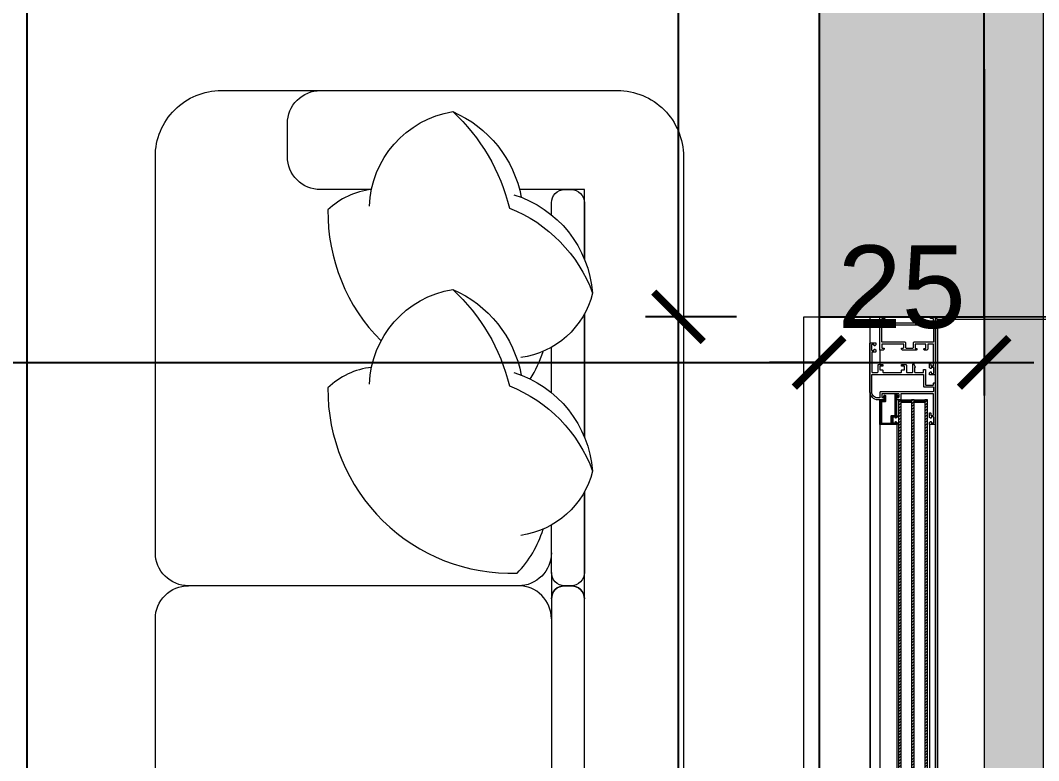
# Model space of a CAD drawing. Header units: centimetres. Extents: x 111832 to 117233, y -55119 to -48329.
# Drawn here: x 114573.4 to 114727.6, y -51414.6 to -51302.5 of the extents above; entities that cross this region are included whole.
import ezdxf

# ---------------------------------------------------------------- set-up
doc = ezdxf.new("R2010")
doc.units = ezdxf.units.CM
doc.header["$LTSCALE"] = 50
doc.header["$MEASUREMENT"] = 0
doc.linetypes.add('CONTINU', pattern=[0])
doc.layers.get('0').update_dxf_attribs({"color": 8})
for name, color, linetype in [('BETON COUPE', 3, 'CONTINU'), ('BETON TRAME', 252, 'Continuous'), ('COTE 50ème', 1, 'Continuous')]:
    doc.layers.add(name, color=color, linetype=linetype)
for name, color, linetype, lineweight in [('CONSOLE ISOL.', 214, 'Continuous', 15), ('ISOLATION', 252, 'Continuous', 0), ('mobilimi', 8, 'Continuous', 9), ('WINDOWS', 21, 'Continuous', 5)]:
    doc.layers.add(name, color=color, linetype=linetype, lineweight=lineweight)
doc.layers.add('FMULT', color=150, linetype='Continuous', plot=False)
doc.styles.add('RS_TXT_50', font='arial.ttf', dxfattribs={"height": 12.5})
doc.dimstyles.new('RS_50CM_LINEAIRE', dxfattribs={"dimscale": 5, "dimtxt": 12.5, "dimasz": 1.5, "dimexe": 1, "dimexo": 2.5, "dimgap": 1, "dimtad": 1, "dimdec": 1, "dimrnd": 0.5, "dimdsep": 46, "dimtxsty": 'RS_TXT_50', "dimblk1": 'ARCHTICK', "dimblk2": 'ARCHTICK', "dimsah": 1, "dimcen": 2.5, "dimdle": 1, "dimclrt": 4, "dimadec": 0, "dimazin": 2, "dimtfac": 1, "dimtdec": 1, "dimtix": 1, "dimtmove": 2, "dimatfit": 3, "dimfxl": 1, "dimtolj": 1, "dimtzin": 0, "dimarcsym": 0})

# ---------------------------------------------------------------- blocks, each defined once
blk = doc.blocks.new('DRITARE POS 2')
at = {"layer": 'WINDOWS', "transparency": 33554559}
h = blk.add_hatch(dxfattribs=at)
h.set_pattern_fill('ANSI31', color=256, angle=450)
h.set_pattern_definition([(135, (-46708.71279, -43842.46996), (-0.08838834765, -0.08838834765), [])])
h.paths.add_polyline_path([(-1.74, -12.58), (-1.74, -12.64), (-2.09, -12.64, -0.414214), (-2.15, -12.58), (-2.15, -12.21, -0.247394), (-2.13, -12.16, 1.657435), (-2.37, -12.03), (-2.37, -12.77, 0.414214), (-2.28, -12.86), (-1.81, -12.86, -0.414214), (-1.72, -12.95), (-1.72, -16, -0.414214), (-1.81, -16.09), (-3.16, -16.09, -0.414214), (-3.22, -16.03), (-3.22, -15.03, 0.414214), (-3.31, -14.93), (-3.76, -14.93, -0.414214), (-3.82, -14.88), (-3.82, -11.74, 0.737396), (-3.99, -11.69), (-4.23, -12.04, 0.603122), (-4.15, -12.19), (-4.08, -12.19, -0.414214), (-4.02, -12.25), (-4.02, -14.93), (-4.06, -14.93, 0.414214), (-4.12, -14.99), (-4.12, -15.19, 0.250765), (-4.09, -15.24), (-3.92, -15.37, 0.599022), (-3.84, -15.33), (-3.84, -15.25, -0.414214), (-3.78, -15.19), (-3.52, -15.19, -0.414214), (-3.46, -15.25), (-3.46, -16, -0.414214), (-3.52, -16.05), (-3.78, -16.05, -0.414214), (-3.84, -16), (-3.84, -15.92, 0.599022), (-3.92, -15.88), (-4.09, -16.01, 0.250765), (-4.12, -16.05), (-4.12, -16.26, 0.414214), (-4.06, -16.31), (-1.55, -16.31, 0.414214), (-1.5, -16.26), (-1.5, -12.64), (-1.5, -12.58)])
at = {"layer": 'WINDOWS'}
h = blk.add_hatch(dxfattribs=at)
h.set_pattern_fill('ANSI31', color=140, scale=2.5, angle=450)
h.set_pattern_definition([(135, (-46708.9128, -43852.52553), (-0.2209708691, -0.2209708691), [])])
h.paths.add_polyline_path([(-8.71, -80.01), (-8.71, -12.58), (-8.31, -12.58), (-8.31, -80.01)])
h.paths.add_polyline_path([(-6.71, -80.01), (-6.71, -12.58), (-6.31, -12.58), (-6.31, -80.01)])
h.paths.add_polyline_path([(-4.71, -80.02), (-4.71, -12.58), (-4.31, -12.58), (-4.31, -80.02)])
at = {"layer": 'WINDOWS', "transparency": 33554559}
h = blk.add_hatch(dxfattribs=at)
h.set_pattern_fill('ANSI31', color=140, angle=450)
h.set_pattern_definition([(135, (-46708.90849, -43835.52553), (-0.08838834765, -0.08838834765), [])])
h.paths.add_polyline_path([(-6.71, -12.58), (-8.31, -12.58), (-8.31, -12.98), (-6.71, -12.98)])
h.paths.add_polyline_path([(-4.71, -12.58), (-6.31, -12.58), (-6.31, -12.98), (-4.71, -12.98)])
h.paths.add_polyline_path([(-6.71, -79.61), (-8.31, -79.61), (-8.31, -80.01), (-6.71, -80.01)])
h.paths.add_polyline_path([(-4.71, -79.61), (-6.31, -79.61), (-6.31, -80.01), (-4.71, -80.01)])
at = {"layer": 'WINDOWS'}
for p, q in [((-1.5, -4.97), (-1.5, -7.22)), ((-9.9, -8.75), (-9.9, -10.08)), ((-0.01, -11.48), (0, -81.19)), ((-9.89, -16.28), (-9.89, -76.34)), ((-9, -16.26), (-9, -76.34)), ((-4.11, -76.33), (-4.12, -16.26)), ((-1.5, -16.26), (-1.49, -76.33))]:
    blk.add_line(p, q, dxfattribs=at)
at = {"layer": 'WINDOWS', "color": 165}
for points in [[(-9.9, 0), (-9.9, -180), (-33.9, -180), (-33.9, 0)], [(-9.9, 0), (-33.9, 0), (-33.9, -0.4), (-10.3, -0.4)], [(-10.3, -179.6), (-10.3, -0.4), (-9.9, 0), (-9.9, -180)], [(0, 0), (0, -180), (10, -180), (10, 0)]]:
    blk.add_lwpolyline(points, close=True, dxfattribs=at)
at = {"layer": 'WINDOWS'}
for points in [[(-7.08, -5), (-7.02, -5.06, 0.198912), (-6.98, -5.08), (-4.97, -5.08, 0.198912), (-4.93, -5.06), (-4.78, -4.91, 0.198912), (-4.76, -4.87), (-4.76, -4.8, 0.414214), (-4.82, -4.74), (-5.01, -4.74, -0.340481), (-5.14, -4.65), (-5.14, -4.24, -0.414214), (-5.04, -4.14), (-1.87, -4.14, -0.414214), (-1.78, -4.24), (-1.78, -4.65, -0.414214), (-1.87, -4.74), (-2.09, -4.74, 0.414214), (-2.15, -4.8), (-2.15, -4.87, 0.198912), (-2.13, -4.91), (-1.98, -5.06, 0.198912), (-1.94, -5.08), (-1.55, -5.08, 0.414214), (-1.5, -5.02), (-1.5, -0.06, 0.414214), (-1.55, 0), (-2.13, 0, 0.322823), (-2.19, -0.04), (-2.24, -0.21, 0.511918), (-2.19, -0.28), (-1.87, -0.28, -0.414214), (-1.78, -0.37), (-1.78, -0.84, -0.414214), (-1.87, -0.93), (-6.57, -0.93, -0.414214), (-6.67, -0.84), (-6.67, -0.37, -0.414214), (-6.57, -0.28), (-6.44, -0.28, 0.511918), (-6.39, -0.21), (-6.45, -0.04, 0.322823), (-6.5, 0), (-7.12, 0, 0.322823), (-7.17, -0.04), (-7.23, -0.21, 0.511918), (-7.17, -0.28), (-7.04, -0.28, -0.414214), (-6.95, -0.37), (-6.95, -0.84, -0.414214), (-7.04, -0.93), (-9.52, -0.93, -0.414214), (-9.62, -0.84), (-9.62, -0.37, -0.414214), (-9.52, -0.28), (-9.21, -0.28, 0.511918), (-9.15, -0.21), (-9.21, -0.04, 0.322823), (-9.26, 0), (-9.84, 0, 0.414214), (-9.9, -0.06), (-9.9, -8.75, 0.414214), (-9.84, -8.81), (-9.06, -8.81, 0.414214), (-9, -8.75), (-9, -8.51, 0.250765), (-9.03, -8.47), (-9.19, -8.35, 0.599022), (-9.28, -8.4), (-9.28, -8.51, -0.414214), (-9.34, -8.57), (-9.6, -8.57, -0.414214), (-9.65, -8.51), (-9.65, -7.73, -0.414214), (-9.6, -7.67), (-9.34, -7.67, -0.414214), (-9.28, -7.73), (-9.28, -7.8, 0.599022), (-9.19, -7.85), (-9.03, -7.74, 0.250765), (-9, -7.69), (-9, -7.16, 1), (-9.21, -7.16), (-9.21, -7.37, -0.414214), (-9.26, -7.43), (-9.56, -7.43, -0.414214), (-9.62, -7.37), (-9.62, -4.2, -0.414214), (-9.56, -4.14), (-8.83, -4.14, -0.414214), (-8.74, -4.24), (-8.74, -4.89, 0.414214), (-8.55, -5.08), (-8.3, -5.08, 0.198912), (-8.26, -5.06), (-8.2, -5, 0.198912), (-8.18, -4.96), (-8.18, -4.85, 0.414214), (-8.24, -4.8), (-8.4, -4.8, -0.414214), (-8.46, -4.74), (-8.46, -4.24, -0.414214), (-8.37, -4.14), (-6.91, -4.14, -0.414214), (-6.82, -4.24), (-6.82, -4.74, -0.414214), (-6.87, -4.8), (-7.04, -4.8, 0.414214), (-7.1, -4.85), (-7.1, -4.96, 0.198912)], [(0, -4.01, 0.414214), (-0.06, -3.96), (-0.84, -3.96, 0.414214), (-0.9, -4.01), (-0.9, -4.22, 0.250765), (-0.88, -4.27), (-0.71, -4.4, 0.599022), (-0.62, -4.35), (-0.62, -4.26, -0.414214), (-0.56, -4.2), (-0.3, -4.2, -0.414214), (-0.25, -4.26), (-0.25, -5.04, -0.414214), (-0.3, -5.1), (-0.56, -5.1, -0.414214), (-0.62, -5.04), (-0.62, -4.95, 0.599022), (-0.71, -4.9), (-0.88, -5.03, 0.250765), (-0.9, -5.08), (-0.9, -5.28, 0.414214), (-0.84, -5.34), (-0.34, -5.34, -0.414214), (-0.28, -5.39), (-0.28, -8.34, -0.414214), (-0.38, -8.44), (-1.12, -8.44, -0.414214), (-1.22, -8.34), (-1.22, -7.32, 0.414214), (-1.31, -7.22), (-1.87, -7.22, 0.414214), (-1.96, -7.32), (-1.96, -7.45, 0.414214), (-1.91, -7.5), (-1.55, -7.5, -0.414214), (-1.5, -7.56), (-1.5, -8.01, -0.414214), (-1.55, -8.06), (-1.91, -8.06, 0.414214), (-1.96, -8.12), (-1.96, -8.38, -0.414214), (-2.02, -8.44), (-4.71, -8.44, -0.414214), (-4.76, -8.38), (-4.76, -8.12, 0.414214), (-4.82, -8.06), (-5.17, -8.06, -0.414214), (-5.23, -8.01), (-5.23, -7.56, -0.414214), (-5.17, -7.5), (-4.82, -7.5, 0.414214), (-4.76, -7.45), (-4.76, -7.32, 0.414214), (-4.86, -7.22), (-5.42, -7.22, 0.414214), (-5.51, -7.32), (-5.51, -8.34, -0.414214), (-5.6, -8.44), (-6.39, -8.44, -0.414214), (-6.48, -8.34), (-6.48, -7.22, 0.809546), (-6.66, -7.19), (-6.85, -7.61, 0.543142), (-6.8, -7.69, -0.414214), (-6.74, -7.75), (-6.74, -8.34, -0.414214), (-6.84, -8.44), (-8.07, -8.44, -0.414214), (-8.12, -8.38), (-8.12, -8.03, 0.414214), (-8.18, -7.97), (-8.35, -7.97, 0.414214), (-8.4, -8.03), (-8.4, -10.25, -0.414214), (-8.5, -10.34), (-9.56, -10.34, -0.414214), (-9.62, -10.29), (-9.62, -10.08, 0.414214), (-9.67, -10.02), (-9.84, -10.02, 0.414214), (-9.9, -10.08), (-9.9, -16.26, 0.414214), (-9.84, -16.31), (-9.06, -16.31, 0.414214), (-9, -16.26), (-9, -16.05, 0.250765), (-9.03, -16.01), (-9.19, -15.88, 0.599022), (-9.28, -15.92), (-9.28, -16.02, -0.414214), (-9.34, -16.07), (-9.6, -16.07, -0.414214), (-9.65, -16.02), (-9.65, -15.23, -0.414214), (-9.6, -15.18), (-9.34, -15.18, -0.414214), (-9.28, -15.23), (-9.28, -15.33, 0.599022), (-9.19, -15.37), (-9.03, -15.24, 0.250765), (-9, -15.19), (-9, -14.62, 0.414214), (-9.06, -14.56), (-9.15, -14.56, 0.414214), (-9.21, -14.62), (-9.21, -14.88, -0.414214), (-9.26, -14.93), (-9.56, -14.93, -0.414214), (-9.62, -14.88), (-9.62, -11.7, -0.414214), (-9.56, -11.65), (-4.73, -11.65, -0.414214), (-4.68, -11.7), (-4.68, -12.53, 0.414214), (-4.62, -12.58), (-4.23, -12.58, 0.198912), (-4.19, -12.56), (-4.04, -12.41, 0.198912), (-4.02, -12.37), (-4.02, -12.3, 0.414214), (-4.08, -12.25), (-4.3, -12.25, -0.414214), (-4.4, -12.15), (-4.4, -11.74, -0.414214), (-4.3, -11.65), (-1.87, -11.65, -0.414214), (-1.78, -11.74), (-1.78, -12.15, -0.414214), (-1.87, -12.25), (-2.09, -12.25, 0.414214), (-2.15, -12.3), (-2.15, -12.37, 0.198912), (-2.13, -12.41), (-1.98, -12.56, 0.198912), (-1.94, -12.58), (-1.22, -12.58, 0.414214), (0, -11.37)], [(-1.5, -12.21, 0.414214), (-1.4, -12.3), (-1.18, -12.3), (-1.18, -12.3, 0.414214), (-0.28, -11.37), (-0.28, -8.77, 0.414214), (-0.34, -8.72), (-8.07, -8.72, 0.414214), (-8.12, -8.77), (-8.12, -10.53, -0.414214), (-8.22, -10.62), (-9.52, -10.62, 0.414214), (-9.62, -10.71), (-9.62, -11.27, 0.414214), (-9.52, -11.37), (-1.59, -11.37, -0.414214), (-1.5, -11.46)], [(-1.74, -12.64), (-2.09, -12.64, -0.414214), (-2.15, -12.58), (-2.15, -12.21, -0.247394), (-2.13, -12.16, 1.657435), (-2.37, -12.03), (-2.37, -12.77, 0.414214), (-2.28, -12.86), (-1.81, -12.86, -0.414214), (-1.72, -12.95), (-1.72, -16, -0.414214), (-1.81, -16.09), (-3.16, -16.09, -0.414214), (-3.22, -16.03), (-3.22, -15.03, 0.414214), (-3.31, -14.93), (-3.76, -14.93, -0.414214), (-3.82, -14.88), (-3.82, -11.74, 0.737396), (-3.99, -11.69), (-4.23, -12.04, 0.603122), (-4.15, -12.19), (-4.08, -12.19, -0.414214), (-4.02, -12.25), (-4.02, -14.93), (-4.06, -14.93, 0.414214), (-4.12, -14.99), (-4.12, -15.19, 0.250765), (-4.09, -15.24), (-3.92, -15.37, 0.599022), (-3.84, -15.33), (-3.84, -15.25, -0.414214), (-3.78, -15.19), (-3.52, -15.19, -0.414214), (-3.46, -15.25), (-3.46, -16, -0.414214), (-3.52, -16.05), (-3.78, -16.05, -0.414214), (-3.84, -16), (-3.84, -15.92, 0.599022), (-3.92, -15.88), (-4.09, -16.01, 0.250765), (-4.12, -16.05), (-4.12, -16.26, 0.414214), (-4.06, -16.31), (-1.55, -16.31, 0.414214), (-1.5, -16.26), (-1.5, -12.64), (-1.5, -12.58), (-1.74, -12.58)]]:
    blk.add_lwpolyline(points, format="xyb", close=True, dxfattribs=at)
for points in [[(-9.9, -180), (-9.9, 0), (0, 0), (0, -180)], [(-1.78, -1.27), (-1.83, -1.21), (-9.56, -1.21), (-9.62, -1.27), (-9.62, -3.81), (-9.56, -3.86), (-6.63, -3.86), (-6.54, -3.96), (-6.54, -4.7), (-6.44, -4.8), (-5.51, -4.8), (-5.42, -4.7), (-5.42, -3.96), (-5.32, -3.86), (-1.83, -3.86), (-1.78, -3.81)]]:
    blk.add_lwpolyline(points, close=True, dxfattribs=at)
at = {"layer": 'WINDOWS', "color": 140}
for points in [[(-8.71, -80.01), (-8.71, -12.58), (-8.31, -12.58), (-8.31, -80.01)], [(-6.71, -12.58), (-8.31, -12.58), (-8.31, -12.98), (-6.71, -12.98)], [(-6.71, -80.01), (-6.71, -12.58), (-6.31, -12.58), (-6.31, -80.01)], [(-4.71, -12.58), (-6.31, -12.58), (-6.31, -12.98), (-4.71, -12.98)], [(-4.71, -80.02), (-4.71, -12.58), (-4.31, -12.58), (-4.31, -80.02)]]:
    blk.add_lwpolyline(points, close=True, dxfattribs=at)
blk = doc.blocks.new('_ArchTick')
at = {"color": 0, "linetype": 'ByBlock', "const_width": 0.15}
blk.add_lwpolyline([(-0.5, -0.5), (0.5, 0.5)], dxfattribs=at)
blk = doc.blocks.new('*D1015')
at = {"layer": 'COTE 50ème', "color": 0, "lineweight": -2, "ltscale": 0.5, "transparency": 16777216}
for p, q in [((114574.37, -51592.36), (114574.37, -50980.36)), ((114630.98, -50985.36), (114569.37, -50985.36)), ((114541.87, -51587.36), (114579.37, -51587.36))]:
    blk.add_line(p, q, dxfattribs=at)
at = {"layer": 'Defpoints', "color": 0, "ltscale": 0.5, "transparency": 16777216}
for p in [(114574.37, -50985.36), (114643.48, -50985.36), (114529.37, -51587.36)]:
    blk.add_point(p, dxfattribs=at)
at = {"layer": 'COTE 50ème', "color": 0, "lineweight": -2, "ltscale": 0.5, "transparency": 16777216, "xscale": 7.5, "yscale": 7.5, "zscale": 7.5}
for p, rotation in [((114574.37, -50985.36), 90), ((114574.37, -51587.36), 270)]:
    blk.add_blockref('_ArchTick', p, dxfattribs=dict(at, rotation=rotation))
at = {"layer": 'COTE 50ème', "color": 4, "ltscale": 0.5, "transparency": 16777216, "insert": (114562.98, -51286.36), "char_height": 12.5, "attachment_point": 5, "rotation": 90, "style": 'RS_TXT_50'}
blk.add_mtext('\\A1;602', dxfattribs=at)
blk = doc.blocks.new('*D1025')
at = {"layer": 'COTE 50ème', "color": 0, "lineweight": -2, "ltscale": 0.5, "transparency": 16777216}
for p, q in [((114673.05, -51532.36), (114673.05, -51342.36)), ((114681.87, -51347.36), (114668.05, -51347.36)), ((114687.28, -51527.36), (114668.05, -51527.36))]:
    blk.add_line(p, q, dxfattribs=at)
at = {"layer": 'Defpoints', "color": 0, "ltscale": 0.5, "transparency": 16777216}
for p in [(114673.05, -51347.36), (114694.37, -51347.36), (114699.78, -51527.36)]:
    blk.add_point(p, dxfattribs=at)
at = {"layer": 'COTE 50ème', "color": 0, "lineweight": -2, "ltscale": 0.5, "transparency": 16777216, "xscale": 7.5, "yscale": 7.5, "zscale": 7.5}
for p, rotation in [((114673.05, -51347.36), 90), ((114673.05, -51527.36), 270)]:
    blk.add_blockref('_ArchTick', p, dxfattribs=dict(at, rotation=rotation))
at = {"layer": 'COTE 50ème', "color": 4, "ltscale": 0.5, "transparency": 16777216, "insert": (114661.66, -51437.36), "char_height": 12.5, "attachment_point": 5, "rotation": 90, "style": 'RS_TXT_50'}
blk.add_mtext('\\A1;180', dxfattribs=at)
blk = doc.blocks.new('*D1026')
at = {"layer": 'COTE 50ème', "color": 0, "lineweight": -2, "ltscale": 0.5, "transparency": 16777216}
for p, q in [((114673.05, -51352.36), (114673.05, -51202.36)), ((114684.85, -51207.36), (114668.05, -51207.36)), ((114681.87, -51347.36), (114668.05, -51347.36))]:
    blk.add_line(p, q, dxfattribs=at)
at = {"layer": 'Defpoints', "color": 0, "ltscale": 0.5, "transparency": 16777216}
for p in [(114673.05, -51207.36), (114697.35, -51207.36), (114694.37, -51347.36)]:
    blk.add_point(p, dxfattribs=at)
at = {"layer": 'COTE 50ème', "color": 0, "lineweight": -2, "ltscale": 0.5, "transparency": 16777216, "xscale": 7.5, "yscale": 7.5, "zscale": 7.5}
for p, rotation in [((114673.05, -51207.36), 90), ((114673.05, -51347.36), 270)]:
    blk.add_blockref('_ArchTick', p, dxfattribs=dict(at, rotation=rotation))
at = {"layer": 'COTE 50ème', "color": 4, "ltscale": 0.5, "transparency": 16777216, "insert": (114661.66, -51277.36), "char_height": 12.5, "attachment_point": 5, "rotation": 90, "style": 'RS_TXT_50'}
blk.add_mtext('\\A1;140', dxfattribs=at)
blk = doc.blocks.new('*D1096')
at = {"layer": 'COTE 50ème', "color": 0, "lineweight": -2, "ltscale": 0.5, "transparency": 16777216}
for p, q in [((113989.37, -51284.86), (113989.37, -51359.27)), ((114694.37, -51309.86), (114694.37, -51359.27)), ((113984.37, -51354.27), (114699.37, -51354.27))]:
    blk.add_line(p, q, dxfattribs=at)
at = {"layer": 'Defpoints', "color": 0, "ltscale": 0.5, "transparency": 16777216}
for p in [(113989.37, -51272.36), (114694.37, -51297.36), (114694.37, -51354.27)]:
    blk.add_point(p, dxfattribs=at)
at = {"layer": 'COTE 50ème', "color": 0, "lineweight": -2, "ltscale": 0.5, "transparency": 16777216, "xscale": 7.5, "yscale": 7.5, "zscale": 7.5, "rotation": 180}
blk.add_blockref('_ArchTick', (113989.37, -51354.27), dxfattribs=at)
at = {"layer": 'COTE 50ème', "color": 0, "lineweight": -2, "ltscale": 0.5, "transparency": 16777216, "xscale": 7.5, "yscale": 7.5, "zscale": 7.5}
blk.add_blockref('_ArchTick', (114694.37, -51354.27), dxfattribs=at)
at = {"layer": 'COTE 50ème', "color": 4, "ltscale": 0.5, "transparency": 16777216, "insert": (114341.87, -51342.89), "char_height": 12.5, "attachment_point": 5, "style": 'RS_TXT_50'}
blk.add_mtext('\\A1;705', dxfattribs=at)
blk = doc.blocks.new('*D1097')
at = {"layer": 'COTE 50ème', "color": 0, "lineweight": -2, "ltscale": 0.5, "transparency": 16777216}
for p, q in [((114694.37, -51309.86), (114694.37, -51359.27)), ((114719.37, -51309.86), (114719.37, -51359.27)), ((114694.37, -51354.27), (114686.87, -51354.27)), ((114694.37, -51354.27), (114719.37, -51354.27)), ((114719.37, -51354.27), (114726.87, -51354.27))]:
    blk.add_line(p, q, dxfattribs=at)
at = {"layer": 'Defpoints', "color": 0, "ltscale": 0.5, "transparency": 16777216}
for p in [(114694.37, -51297.36), (114719.37, -51297.36), (114719.37, -51354.27)]:
    blk.add_point(p, dxfattribs=at)
at = {"layer": 'COTE 50ème', "color": 0, "lineweight": -2, "ltscale": 0.5, "transparency": 16777216, "xscale": 7.5, "yscale": 7.5, "zscale": 7.5}
blk.add_blockref('_ArchTick', (114694.37, -51354.27), dxfattribs=at)
at = {"layer": 'COTE 50ème', "color": 0, "lineweight": -2, "ltscale": 0.5, "transparency": 16777216, "xscale": 7.5, "yscale": 7.5, "zscale": 7.5, "rotation": 180}
blk.add_blockref('_ArchTick', (114719.37, -51354.27), dxfattribs=at)
at = {"layer": 'COTE 50ème', "color": 4, "ltscale": 0.5, "transparency": 16777216, "insert": (114706.87, -51342.89), "char_height": 12.5, "attachment_point": 5, "style": 'RS_TXT_50'}
blk.add_mtext('\\A1;25', dxfattribs=at)

msp = doc.modelspace()

# ---------------------------------------------------------------- hatches: boundary and pattern name
at = {"layer": 'BETON TRAME', "transparency": 33554559}
h = msp.add_hatch(color=256, dxfattribs=at)
h.dxf.hatch_style = 1
h.paths.add_polyline_path([(113494.37, -51297.36), (113459.37, -51297.36), (113459.37, -50822.36), (113989.37, -50822.36), (113989.37, -51297.36), (113954.37, -51297.36), (113954.37, -50862.36), (113744.37, -50862.36), (113744.37, -51192.36), (113704.37, -51192.36), (113704.37, -50862.36), (113494.37, -50862.36)])
h.paths.add_polyline_path([(113859.37, -52037.36), (113884.37, -52037.36), (113884.37, -51532.36), (113859.37, -51532.36)])
h.paths.add_polyline_path([(113564.37, -52037.36), (113589.37, -52037.36), (113589.37, -51532.36), (113564.37, -51532.36)])
h.paths.add_polyline_path([(113994.37, -52012.36), (113884.37, -52012.36), (113884.37, -52037.36), (113994.37, -52037.36)])
h.paths.add_polyline_path([(114454.37, -52012.36), (114354.37, -52012.36), (114354.37, -52037.36), (114454.37, -52037.36)])
h.paths.add_polyline_path([(114694.37, -51947.36), (114719.37, -51947.36), (114719.37, -52037.36), (114694.37, -52037.36)])
h.paths.add_polyline_path([(114719.37, -51527.36), (114694.37, -51527.36), (114694.37, -51670.47), (114719.37, -51670.47)])
h.paths.add_polyline_path([(114719.37, -51207.36), (114694.37, -51207.36), (114694.37, -51347.36), (114719.37, -51347.36)])
h.paths.add_polyline_path([(114719.37, -50960.36), (114639.37, -50960.36), (114639.37, -50985.36), (114694.37, -50985.36), (114694.37, -51012.36), (114719.37, -51012.36)])
h.paths.add_polyline_path([(114354.37, -50960.36), (114284.37, -50960.36), (114284.37, -50985.36), (114354.37, -50985.36)])
h.paths.add_polyline_path([(114199.37, -50960.36), (114184.37, -50960.36), (114184.37, -50985.36), (114199.37, -50985.36)])
h.paths.add_polyline_path([(113249.26, -50960.36), (113264.37, -50960.36), (113264.37, -50985.36), (113249.26, -50985.36)])
h.paths.add_polyline_path([(113094.37, -50960.36), (113164.37, -50960.36), (113164.37, -50985.36), (113094.37, -50985.36)])
h.paths.add_polyline_path([(112729.37, -50960.36), (112809.37, -50960.36), (112809.37, -50985.36), (112754.37, -50985.36), (112754.37, -51032.36), (112729.37, -51032.36)])
h.paths.add_polyline_path([(112729.37, -51207.36), (112754.37, -51207.36), (112754.37, -51347.36), (112729.37, -51347.36)])
h.paths.add_polyline_path([(112754.37, -51947.36), (112729.37, -51947.36), (112729.37, -52037.36), (112754.37, -52037.36)])
h.paths.add_polyline_path([(112994.37, -52012.36), (112994.37, -52037.36), (113094.37, -52037.36), (113094.37, -52012.36)])
h.paths.add_polyline_path([(113564.37, -52012.36), (113454.37, -52012.36), (113454.37, -52037.36), (113564.37, -52037.36)])
h.paths.add_polyline_path([(112729.37, -51527.36), (112754.37, -51527.36), (112754.37, -51670.47), (112729.37, -51670.47)])
h.paths.add_polyline_path([(112919.37, -51587.36), (112979.37, -51587.36), (112979.37, -51612.36), (112919.37, -51612.36)])
h.paths.add_polyline_path([(113104.37, -51587.36), (113164.37, -51587.36), (113164.37, -51612.36), (113104.37, -51612.36)])
h.paths.add_polyline_path([(114344.37, -51587.36), (114284.37, -51587.36), (114284.37, -51612.36), (114344.37, -51612.36)])
h.paths.add_polyline_path([(114529.37, -51587.36), (114469.37, -51587.36), (114469.37, -51612.36), (114529.37, -51612.36)])
at = {"layer": 'ISOLATION', "transparency": 33554687}
h = msp.add_hatch(dxfattribs=at)
h.set_pattern_fill('INSUL', color=256, scale=10, angle=45)
h.paths.add_polyline_path([(113827.37, -50822.36), (113989.37, -50822.36), (113989.37, -50947.36), (114284.37, -50947.36), (114284.37, -50960.36), (114719.37, -50960.36), (114719.37, -52012.36), (114799.37, -52012.36), (114799.37, -51972.36), (114824.37, -51972.36), (114824.37, -52037.36), (113589.37, -52037.36), (113589.37, -52046.36), (114833.37, -52046.36), (114833.37, -51963.36), (114790.37, -51963.36), (114790.37, -52003.36), (114728.37, -52003.36), (114728.37, -50951.36), (114293.37, -50951.36), (114293.37, -50938.36), (113998.37, -50938.36), (113998.37, -50813.36), (113827.37, -50813.36)])

# ---------------------------------------------------------------- linework, layer by layer
at = {"layer": 'BETON COUPE'}
msp.add_lwpolyline([(114719.37, -51207.36), (114694.37, -51207.36), (114694.37, -51347.36), (114719.37, -51347.36)], close=True, dxfattribs=at)
at = {"layer": 'CONSOLE ISOL.', "lineweight": 5, "ltscale": 0.5}
msp.add_lwpolyline([(112729.37, -50960.36), (113459.37, -50960.36), (113459.37, -50822.36), (113989.37, -50822.36), (113989.37, -50960.36), (114719.37, -50960.36), (114719.37, -52037.36), (112729.37, -52037.36)], close=True, dxfattribs=at)
at = {"layer": 'FMULT', "ltscale": 0.5}
msp.add_lwpolyline([(113989.37, -50985.36), (114694.37, -50985.36), (114694.37, -51612.36), (114529.37, -51612.36), (114529.37, -51587.36), (114284.37, -51587.36), (114284.37, -51612.36), (114119.37, -51614.61), (114119.27, -51522.36), (113989.37, -51522.5)], close=True, dxfattribs=at)
at = {"layer": 'ISOLATION', "ltscale": 0.5}
msp.add_lwpolyline([(113827.37, -50822.36), (113989.37, -50822.36), (113989.37, -50947.36), (114284.37, -50947.36), (114284.37, -50960.36), (114719.37, -50960.36), (114719.37, -52012.36), (114799.37, -52012.36), (114799.37, -51972.36), (114824.37, -51972.36), (114824.37, -52037.36), (113589.37, -52037.36), (113589.37, -52046.36), (114833.37, -52046.36), (114833.37, -51963.36), (114790.37, -51963.36), (114790.37, -52003.36), (114728.37, -52003.36), (114728.37, -50951.36), (114293.37, -50951.36), (114293.37, -50938.36), (113998.37, -50938.36), (113998.37, -50813.36), (113827.37, -50813.36)], close=True, dxfattribs=at)
at = {"layer": 'mobilimi'}
for points in [[(114593.81, -51393.1, -0.414214), (114598.81, -51388.1, -0.414214), (114593.81, -51383.1), (114593.81, -51323.1, -0.414214), (114603.81, -51313.1), (114663.81, -51313.1, -0.414214), (114673.81, -51323.1), (114673.81, -51453.1, -0.414214), (114663.81, -51463.1), (114603.81, -51463.1, -0.414214), (114593.81, -51453.1), (114593.81, -51393.1, -0.414214), (114598.81, -51388.1, -0.414214), (114593.81, -51383.1)], [(114626.56, -51328.1), (114618.81, -51328.1, -0.414214), (114613.81, -51323.1), (114613.81, -51318.1, -0.414214), (114618.81, -51313.1)], [(114626.25, -51330.61, -0.356772), (114638.86, -51316.29, -0.249542), (114649.24, -51329.27, 9.61688)], [(114638.86, -51316.29, -0.14773), (114647.45, -51330.9, -0.213343), (114660.05, -51343.79, -0.178662)], [(114626.56, -51328.09, 0.165541), (114619.95, -51331.19, 0.200231), (114628, -51351.03, 0.121523)], [(114648.14, -51328.88, -0.306663), (114660.05, -51343.79, -0.30633), (114649.17, -51353.54, 0.872847)], [(114658.81, -51338.62), (114658.81, -51328.1), (114648.98, -51328.1, -0.414214)], [(114653.81, -51331.92), (114653.81, -51330.1, -0.414214), (114655.81, -51328.1), (114656.81, -51328.1, -0.414214), (114658.81, -51330.1)], [(114658.81, -51330.1), (114658.81, -51338.62, -0.414214)], [(114626.25, -51357.55, -0.356772), (114638.86, -51343.22, -0.249542), (114649.24, -51356.2, 9.61688)], [(114638.86, -51343.22, -0.14773), (114647.45, -51357.83, -0.213343), (114660.05, -51370.73, -0.178662)], [(114658.81, -51346.94), (114658.81, -51365.56, -0.414214)], [(114653.81, -51358.85), (114653.81, -51351.98, -0.414214)], [(114650.59, -51356.79, 0.071865), (114652.54, -51352.6, -7.115464)], [(114626.56, -51355.03, 0.165541), (114619.95, -51358.12, 0.425989), (114648.6, -51386.2, 0.121523), (114652.54, -51379.54, -7.115464)], [(114648.14, -51355.82, -0.306663), (114660.05, -51370.73, -0.30633), (114649.17, -51380.47, 0.872847)], [(114658.81, -51373.88), (114658.81, -51386.1, -0.414214), (114656.81, -51388.1), (114655.81, -51388.1, -0.414214), (114653.81, -51386.1), (114653.81, -51378.91, -0.414214)], [(114653.81, -51383.1, -0.414214), (114648.81, -51388.1), (114598.81, -51388.1, -0.414214)], [(114653.81, -51383.1, -0.414214), (114648.81, -51388.1)], [(114653.81, -51393.1, 0.414214), (114648.81, -51388.1), (114598.81, -51388.1, 0.414214)], [(114653.81, -51393.1, 0.414214), (114648.81, -51388.1)], [(114658.81, -51429.27), (114658.81, -51390.1, 0.414214), (114656.81, -51388.1), (114655.81, -51388.1, 0.414214), (114653.81, -51390.1), (114653.81, -51424.23, 0.414214)]]:
    msp.add_lwpolyline(points, format="xyb", dxfattribs=at)
for points in [[(114658.81, -51365.56), (114658.81, -51346.94)], [(114658.81, -51429.27), (114658.81, -51373.88)]]:
    msp.add_lwpolyline(points, dxfattribs=at)
msp.add_lwpolyline([(114658.81, -51390.1), (114658.81, -51386.1, -0.414214), (114656.81, -51388.1), (114655.81, -51388.1, -0.414214), (114653.81, -51386.1), (114653.81, -51390.1, -0.414214), (114655.81, -51388.1), (114656.81, -51388.1, -0.414214)], format="xyb", close=True, dxfattribs=at)

# ---------------------------------------------------------------- block references
at = {"lineweight": 5, "xscale": -1}
msp.add_blockref('DRITARE POS 2', (114702.07, -51347.36), dxfattribs=at)

# ---------------------------------------------------------------- dimensions: what is measured, and where the dimension line sits
at = {"layer": 'COTE 50ème', "ltscale": 0.5}
for base, p1, p2, picture, middle in [((114574.37, -50985.36), (114529.37, -51587.36), (114643.48, -50985.36), '*D1015', (114562.98, -51286.36)), ((114673.05, -51207.36), (114694.37, -51347.36), (114697.35, -51207.36), '*D1026', (114661.66, -51277.36)), ((114673.05, -51347.36), (114699.78, -51527.36), (114694.37, -51347.36), '*D1025', (114661.66, -51437.36))]:
    dim = msp.add_linear_dim(base=base, p1=p1, p2=p2, angle=90, dimstyle='RS_50CM_LINEAIRE', dxfattribs=at)
    dim.commit()
    dim.dimension.update_dxf_attribs({"geometry": picture, "text_midpoint": middle})
for base, p1, p2, picture, middle in [((114694.37, -51354.27), (113989.37, -51272.36), (114694.37, -51297.36), '*D1096', (114341.87, -51342.89)), ((114719.37, -51354.27), (114694.37, -51297.36), (114719.37, -51297.36), '*D1097', (114706.87, -51342.89))]:
    dim = msp.add_linear_dim(base=base, p1=p1, p2=p2, dimstyle='RS_50CM_LINEAIRE', dxfattribs=at)
    dim.commit()
    dim.dimension.update_dxf_attribs({"geometry": picture, "text_midpoint": middle})

doc.saveas('drawing.dxf')
